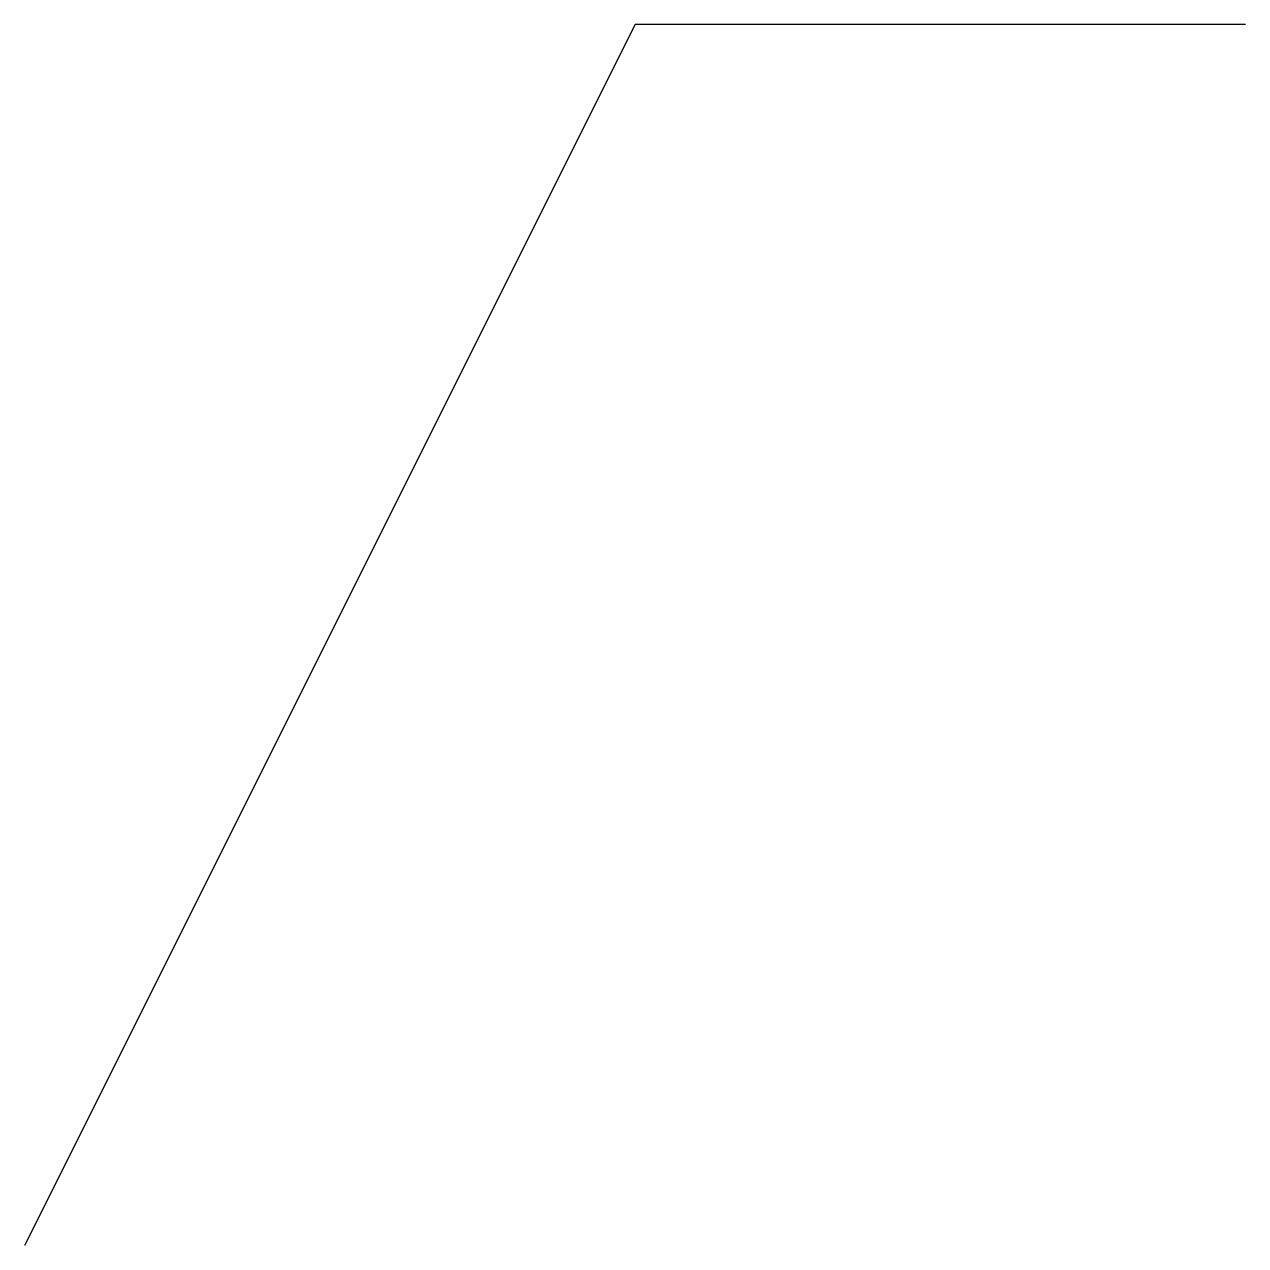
# Model space of a CAD drawing. Header units: millimetres. Extents: x 150 to 160, y 110 to 120.
import ezdxf

# ---------------------------------------------------------------- set-up
doc = ezdxf.new("R2010")
doc.units = ezdxf.units.MM
doc.layers.add('Лапы', color=7, linetype='Continuous')

msp = doc.modelspace()

# ---------------------------------------------------------------- linework, layer by layer
at = {"layer": 'Лапы'}
for p, q in [((155, 120, 200), (150, 110, 160)), ((160, 120, 200), (155, 120, 200))]:
    msp.add_line(p, q, dxfattribs=at)

doc.saveas('drawing.dxf')
